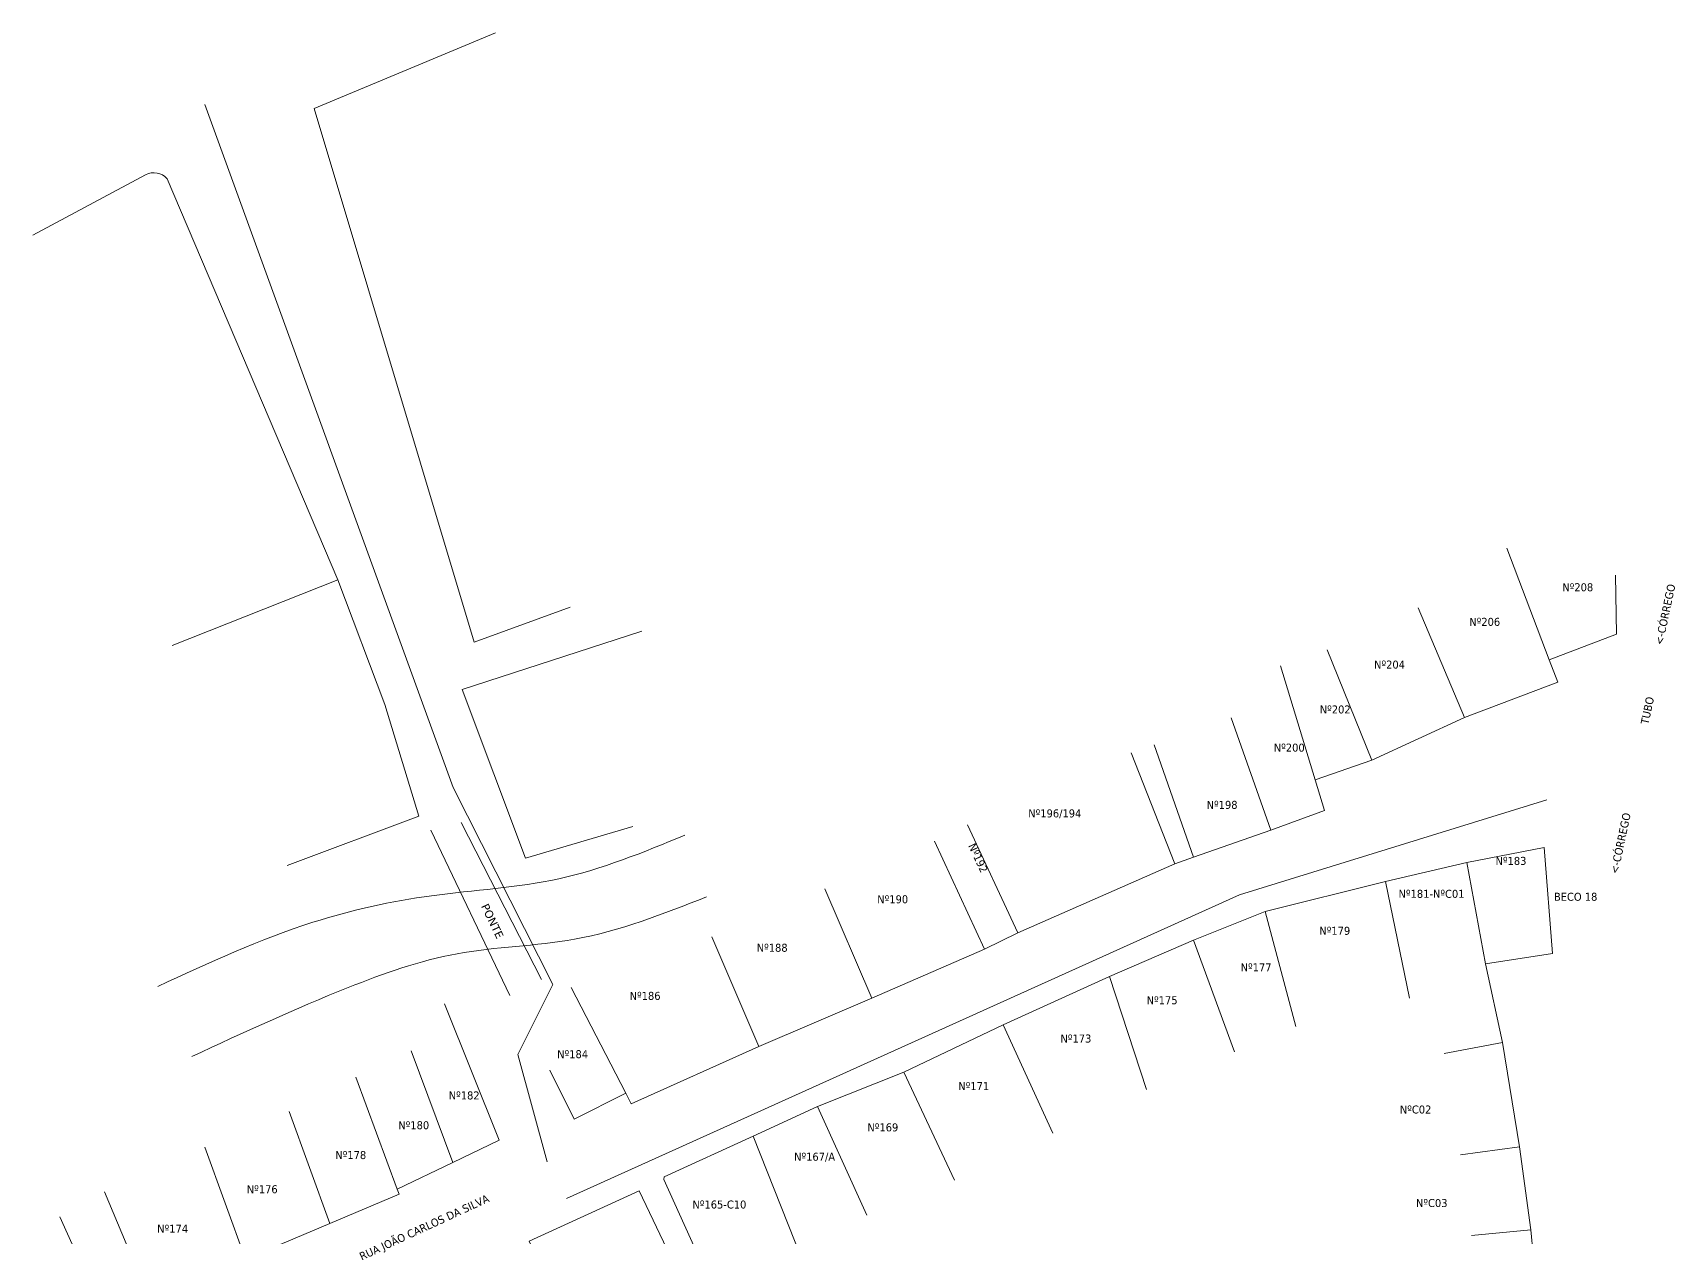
# Model space of a CAD drawing. Extents: x 359101 to 359770, y 7352318 to 7353133.
# Drawn here: x 359648.6 to 359745, y 7352822.8 to 7352893.5 of the extents above; entities that cross this region are included whole.
import ezdxf
from ezdxf.enums import TextEntityAlignment as Align

# ---------------------------------------------------------------- set-up
doc = ezdxf.new("R2010")
doc.units = 0
doc.header["$LTSCALE"] = 2.5
doc.layers.add('AVT-C3-PRF-TUBULAÇÃO 3D -TUBOS', color=4, linetype='Continuous', lineweight=20)
for name, color, linetype, lineweight, true_color in [('AVT-LT-CAD-ETIQUETA NUMERO DE CASA', 252, 'Continuous', 0, 0x858585), ('AVT-LT-DRE-HACH-BREJO-RIO-CÓRREGO-LAGO-AÇUDE OU MAR', 4, 'Continuous', 0, 0x00f5f5), ('AVT-LT-URB-DIVISA TERRENO OU AL PREDIAL', 251, 'Continuous', 13, 0x5c5c5c)]:
    doc.layers.add(name, color=color, linetype=linetype, lineweight=lineweight, true_color=true_color)
doc.styles.add('1_0250 R080', font='verdana.ttf', dxfattribs={"width": 0.8, "height": 0.5})
doc.styles.add('1_0250 R200', font='verdana.ttf', dxfattribs={"width": 0.4, "height": 0.4})
doc.styles.get("Standard").update_dxf_attribs({"font": 'arial.ttf'})

msp = doc.modelspace()

# ---------------------------------------------------------------- linework, layer by layer
at = {"layer": 'AVT-C3-PRF-TUBULAÇÃO 3D -TUBOS', "color": 6}
for points in [[(359673.271, 7352849.188), (359658.694, 7352889.318)], [(359678.799, 7352827.186), (359677.073, 7352833.501), (359679.134, 7352837.607), (359673.271, 7352849.188)]]:
    msp.add_lwpolyline(points, dxfattribs=at)
at = {"layer": 'AVT-C3-PRF-TUBULAÇÃO 3D -TUBOS', "color": 6, "elevation": 2.346}
msp.add_lwpolyline([(359679.936, 7352825.034), (359719.454, 7352842.878), (359737.49, 7352848.467)], dxfattribs=at)
at = {"layer": 'AVT-LT-DRE-HACH-BREJO-RIO-CÓRREGO-LAGO-AÇUDE OU MAR'}
for points, knots in [([(359655.942, 7352837.501), (359658.931, 7352838.885), (359664.086, 7352841.273), (359672.108, 7352843.054), (359679.67, 7352843.415), (359684.442, 7352845.38), (359686.873, 7352846.381)], [0, 0, 0, 0, 9.849725, 16.991294, 24.523469, 32.348314, 32.348314, 32.348314, 32.348314]), ([(359657.933, 7352833.38), (359660.961, 7352834.784), (359666.013, 7352837.125), (359673.512, 7352839.806), (359680.887, 7352839.895), (359685.607, 7352841.755), (359688.153, 7352842.758)], [0, 0, 0, 0, 10.026823, 16.728447, 23.678275, 31.817995, 31.817995, 31.817995, 31.817995])]:
    msp.add_open_spline(points, degree=3, knots=knots, dxfattribs=at)
at = {"layer": 'AVT-LT-URB-DIVISA TERRENO OU AL PREDIAL', "flags": 128}
for points in [[(359680.153, 7352859.786), (359674.517, 7352857.721), (359665.106, 7352889.088), (359675.769, 7352893.533)], [(359737.641, 7352856.697), (359735.16, 7352863.242)], [(359666.503, 7352861.399), (359669.269, 7352854.061), (359671.255, 7352847.507), (359663.535, 7352844.598)], [(359741.586, 7352858.193), (359741.534, 7352861.656)], [(359732.658, 7352853.296), (359729.949, 7352859.751)], [(359684.359, 7352858.378), (359673.814, 7352854.955), (359677.519, 7352845.039), (359683.827, 7352846.89)], [(359741.586, 7352858.193), (359737.641, 7352856.697), (359738.142, 7352855.376), (359732.658, 7352853.296), (359727.222, 7352850.789), (359723.892, 7352849.633), (359724.439, 7352847.833), (359721.291, 7352846.69), (359716.749, 7352845.085), (359715.662, 7352844.704), (359706.444, 7352840.648), (359704.488, 7352839.682), (359697.863, 7352836.805), (359691.228, 7352833.968), (359683.73, 7352830.6), (359683.411, 7352831.218), (359680.391, 7352829.708), (359678.963, 7352832.573)], [(359727.222, 7352850.789), (359724.605, 7352857.282)], [(359723.892, 7352849.633), (359721.856, 7352856.33)], [(359721.291, 7352846.69), (359718.957, 7352853.29)], [(359716.749, 7352845.085), (359714.438, 7352851.692)], [(359715.662, 7352844.704), (359713.095, 7352851.216)], [(359671.96, 7352846.677), (359676.601, 7352836.96)], [(359673.745, 7352847.123), (359678.47, 7352837.905)], [(359706.444, 7352840.648), (359703.483, 7352846.991)], [(359704.488, 7352839.682), (359701.543, 7352846.032)], [(359733.905, 7352838.827), (359737.827, 7352839.431), (359737.344, 7352845.656), (359732.796, 7352844.784)], [(359732.796, 7352844.784), (359728.032, 7352843.674), (359720.951, 7352841.9), (359716.757, 7352840.222), (359711.817, 7352838.087), (359705.58, 7352835.243), (359699.748, 7352832.455), (359694.675, 7352830.434), (359690.895, 7352828.697), (359685.666, 7352826.319), (359685.651, 7352826.154), (359690.899, 7352814.538), (359691.679, 7352814.889), (359693.926, 7352809.556), (359695.23, 7352806.657), (359692.84, 7352805.656), (359696.253, 7352797.755), (359702.291, 7352799.887)], [(359738.145, 7352793.413), (359738.294, 7352793.969), (359737.813, 7352804.019), (359737.107, 7352817.408), (359736.562, 7352823.19), (359735.896, 7352828.082), (359734.903, 7352834.208), (359733.905, 7352838.827), (359732.796, 7352844.784)], [(359728.032, 7352843.674), (359729.435, 7352836.816)], [(359697.863, 7352836.805), (359695.093, 7352843.233)], [(359720.951, 7352841.9), (359722.756, 7352835.137)], [(359691.228, 7352833.968), (359688.476, 7352840.405)], [(359716.757, 7352840.222), (359719.155, 7352833.646)], [(359711.817, 7352838.087), (359713.998, 7352831.435)], [(359683.411, 7352831.218), (359680.2, 7352837.439)], [(359672.763, 7352836.472), (359675.973, 7352828.469), (359673.249, 7352827.144), (359669.996, 7352825.595), (359670.111, 7352825.285), (359666.036, 7352823.571), (359661.074, 7352821.476)], [(359705.58, 7352835.243), (359708.492, 7352828.878)], [(359734.903, 7352834.208), (359731.463, 7352833.558)], [(359673.249, 7352827.144), (359670.817, 7352833.708)], [(359669.996, 7352825.595), (359667.565, 7352832.159)], [(359699.748, 7352832.455), (359702.726, 7352826.12)], [(359666.036, 7352823.571), (359663.64, 7352830.149)], [(359694.675, 7352830.434), (359697.575, 7352824.063)], [(359702.805, 7352798.59), (359690.895, 7352828.697)], [(359661.074, 7352821.476), (359658.697, 7352828.06)], [(359735.896, 7352828.082), (359732.428, 7352827.609)], [(359655.498, 7352818.977), (359652.794, 7352825.434)], [(359672.69, 7352795.87), (359670.902, 7352801.514), (359669.32, 7352805.413), (359668.695, 7352805.168), (359664.585, 7352816.18), (359668.239, 7352817.835), (359672.586, 7352819.545), (359677.093, 7352821.736), (359679.616, 7352816.071), (359675.034, 7352814.035), (359675.336, 7352813.356), (359680.813, 7352815.781), (359677.735, 7352822.526), (359684.19, 7352825.49), (359690.709, 7352811.822), (359692.113, 7352808.471), (359690.845, 7352807.94), (359692.127, 7352805.013), (359689.506, 7352803.695), (359691.058, 7352800.264), (359688.79, 7352799.223), (359682.958, 7352796.438)], [(359653.055, 7352817.578), (359650.188, 7352823.964)], [(359736.562, 7352823.19), (359733.078, 7352822.862)]]:
    msp.add_lwpolyline(points, dxfattribs=at)
msp.add_lwpolyline([(359648.595, 7352881.641), (359655.217, 7352885.188, -0.349097), (359656.477, 7352884.959), (359666.503, 7352861.399), (359656.784, 7352857.525)], format="xyb", dxfattribs=at)

# ---------------------------------------------------------------- texts
at = {"layer": 'AVT-LT-CAD-ETIQUETA NUMERO DE CASA', "color": 8, "style": '1_0250 R200', "width": 0.9}
for s, p in [('Nº208', (359739.316, 7352860.954)), ('Nº206', (359733.853, 7352858.922)), ('Nº204', (359728.262, 7352856.41)), ('Nº202', (359725.073, 7352853.773)), ('Nº200', (359722.374, 7352851.53, 992.872)), ('Nº198', (359718.43, 7352848.168)), ('Nº196/194', (359708.606, 7352847.641)), ('Nº183', (359735.395, 7352844.874)), ('Nº190', (359699.087, 7352842.62)), ('Nº181-NºC01', (359730.729, 7352842.94)), ('BECO 18', (359739.192, 7352842.767)), ('Nº179', (359725.047, 7352840.769)), ('Nº188', (359692.01, 7352839.771)), ('Nº177', (359720.427, 7352838.624)), ('Nº186', (359684.548, 7352836.943)), ('Nº175', (359714.908, 7352836.686)), ('Nº173', (359709.845, 7352834.436)), ('Nº184', (359680.292, 7352833.517)), ('Nº182', (359673.925, 7352831.093)), ('Nº171', (359703.847, 7352831.644)), ('NºC02', (359729.793, 7352830.266)), ('Nº180', (359670.962, 7352829.342)), ('Nº169', (359698.508, 7352829.217)), ('Nº178', (359667.264, 7352827.59)), ('Nº167/A', (359694.501, 7352827.467)), ('Nº176', (359662.064, 7352825.581)), ('Nº165-C10', (359688.91, 7352824.684)), ('NºC03', (359730.741, 7352824.772)), ('Nº174', (359656.804, 7352823.265))]:
    msp.add_text(s, height=0.47, dxfattribs=at).set_placement(p, align=Align.MIDDLE)
at = {"layer": 'AVT-LT-CAD-ETIQUETA NUMERO DE CASA', "color": 8, "width": 0.9}
for s, rotation, style, p in [('<-CÓRREGO', 78, '1_0250 R080', (359744.389, 7352859.37)), ('TUBO', 78, '1_0250 R080', (359743.403, 7352853.711)), ('<-CÓRREGO', 78, '1_0250 R080', (359741.765, 7352845.926)), ('Nº192', 295.01945, '1_0250 R200', (359704.104, 7352845.049)), ('RUA JOÃO CARLOS DA SILVA', 24.76768, '1_0250 R200', (359671.578, 7352823.338))]:
    msp.add_text(s, height=0.47, rotation=rotation, dxfattribs=dict(at, style=style)).set_placement(p, align=Align.MIDDLE)
at = {"layer": 'AVT-LT-CAD-ETIQUETA NUMERO DE CASA', "insert": (359675.326, 7352842.423, -992.872), "char_height": 0.47, "width": 5.00835, "attachment_point": 1, "rotation": 295.52465}
msp.add_mtext('{\\fVerdana|b0|i0|c0|p34;PONTE}', dxfattribs=at)

doc.saveas('drawing.dxf')
